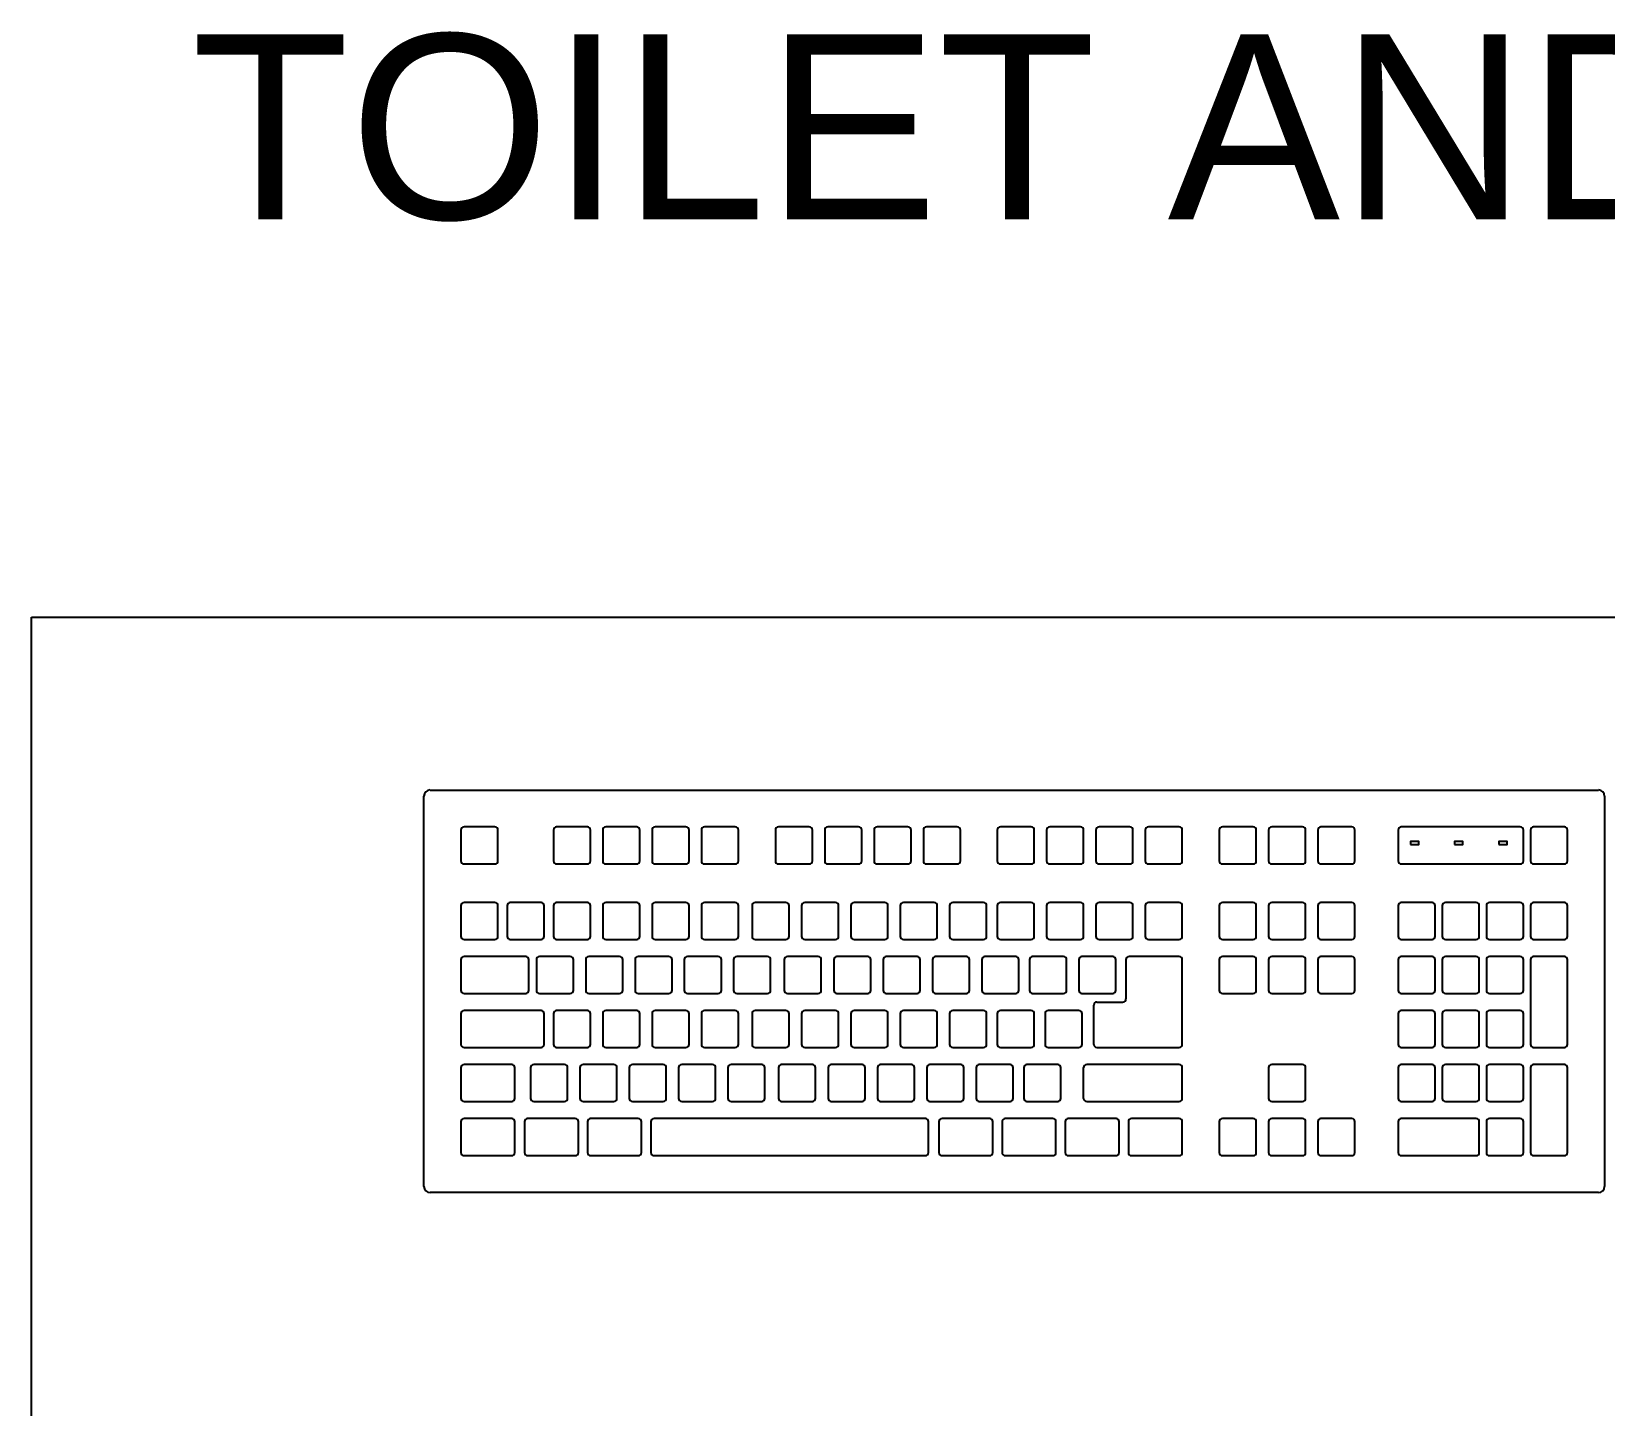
# Model space of a CAD drawing. Header units: metres. Extents: x 3586 to 7307, y 3108 to 6437.
# Drawn here: x 4053.862 to 4054.568, y 3258.537 to 3259.154 of the extents above; entities that cross this region are included whole.
import ezdxf

# ---------------------------------------------------------------- set-up
doc = ezdxf.new("R2010")
doc.units = ezdxf.units.M
doc.styles.get("Standard").update_dxf_attribs({"font": 'arial.ttf'})

msp = doc.modelspace()

# ---------------------------------------------------------------- linework, layer by layer
for p, q in [((4053.86231, 3258.89069), (4055.30053, 3258.89069)), ((4053.86231, 3257.92228), (4053.86231, 3258.89069)), ((4054.03847, 3258.63524), (4054.03847, 3258.81038)), ((4054.04124, 3258.81314), (4054.56558, 3258.81314)), ((4054.56834, 3258.81038), (4054.56834, 3258.63524)), ((4054.08414, 3258.73839), (4054.05646, 3258.73839)), ((4054.37744, 3258.73839), (4054.35492, 3258.73839)), ((4054.05508, 3258.73701), (4054.05508, 3258.72317)), ((4054.08552, 3258.72317), (4054.08552, 3258.73701)), ((4054.35354, 3258.73701), (4054.35354, 3258.71935)), ((4054.37882, 3258.69893), (4054.37882, 3258.73701)), ((4054.05646, 3258.72179), (4054.08414, 3258.72179)), ((4054.33909, 3258.69893), (4054.33909, 3258.71659)), ((4054.34048, 3258.71797), (4054.35215, 3258.71797)), ((4054.05508, 3258.71277), (4054.05508, 3258.69893)), ((4054.09106, 3258.71415), (4054.05646, 3258.71415)), ((4054.09244, 3258.69893), (4054.09244, 3258.71277)), ((4054.05646, 3258.69755), (4054.09106, 3258.69755)), ((4054.34048, 3258.69755), (4054.37744, 3258.69755)), ((4054.33455, 3258.67469), (4054.33455, 3258.68853)), ((4054.37744, 3258.68991), (4054.33593, 3258.68991)), ((4054.37882, 3258.67469), (4054.37882, 3258.68853)), ((4054.33593, 3258.67331), (4054.37744, 3258.67331)), ((4054.56558, 3258.63247), (4054.04124, 3258.63247))]:
    msp.add_line(p, q)
for points in [[(4054.05646, 3258.77994), (4054.0703, 3258.77994, 0.414214), (4054.07168, 3258.78132), (4054.07168, 3258.79516, 0.414214), (4054.0703, 3258.79654), (4054.05646, 3258.79654, 0.414214), (4054.05508, 3258.79516), (4054.05508, 3258.78132, 0.414214)], [(4054.09797, 3258.77994), (4054.1118, 3258.77994, 0.414214), (4054.11319, 3258.78132), (4054.11319, 3258.79516, 0.414214), (4054.1118, 3258.79654), (4054.09797, 3258.79654, 0.414214), (4054.09658, 3258.79516), (4054.09658, 3258.78132, 0.414214)], [(4054.1201, 3258.77994), (4054.13394, 3258.77994, 0.414214), (4054.13532, 3258.78132), (4054.13532, 3258.79516, 0.414214), (4054.13394, 3258.79654), (4054.1201, 3258.79654, 0.414214), (4054.11872, 3258.79516), (4054.11872, 3258.78132, 0.414214)], [(4054.14224, 3258.77994), (4054.15607, 3258.77994, 0.414214), (4054.15746, 3258.78132), (4054.15746, 3258.79516, 0.414214), (4054.15607, 3258.79654), (4054.14224, 3258.79654, 0.414214), (4054.14086, 3258.79516), (4054.14086, 3258.78132, 0.414214)], [(4054.16438, 3258.77994), (4054.17821, 3258.77994, 0.414214), (4054.17959, 3258.78132), (4054.17959, 3258.79516, 0.414214), (4054.17821, 3258.79654), (4054.16438, 3258.79654, 0.414214), (4054.16299, 3258.79516), (4054.16299, 3258.78132, 0.414214)], [(4054.19758, 3258.77994), (4054.21142, 3258.77994, 0.414214), (4054.2128, 3258.78132), (4054.2128, 3258.79516, 0.414214), (4054.21142, 3258.79654), (4054.19758, 3258.79654, 0.414214), (4054.1962, 3258.79516), (4054.1962, 3258.78132, 0.414214)], [(4054.21972, 3258.77994), (4054.23355, 3258.77994, 0.414214), (4054.23494, 3258.78132), (4054.23494, 3258.79516, 0.414214), (4054.23355, 3258.79654), (4054.21972, 3258.79654, 0.414214), (4054.21833, 3258.79516), (4054.21833, 3258.78132, 0.414214)], [(4054.24185, 3258.77994), (4054.25569, 3258.77994, 0.414214), (4054.25707, 3258.78132), (4054.25707, 3258.79516, 0.414214), (4054.25569, 3258.79654), (4054.24185, 3258.79654, 0.414214), (4054.24047, 3258.79516), (4054.24047, 3258.78132, 0.414214)], [(4054.26399, 3258.77994), (4054.27783, 3258.77994, 0.414214), (4054.27921, 3258.78132), (4054.27921, 3258.79516, 0.414214), (4054.27783, 3258.79654), (4054.26399, 3258.79654, 0.414214), (4054.26261, 3258.79516), (4054.26261, 3258.78132, 0.414214)], [(4054.2972, 3258.77994), (4054.31103, 3258.77994, 0.414214), (4054.31241, 3258.78132), (4054.31241, 3258.79516, 0.414214), (4054.31103, 3258.79654), (4054.2972, 3258.79654, 0.414214), (4054.29581, 3258.79516), (4054.29581, 3258.78132, 0.414214)], [(4054.31933, 3258.77994), (4054.33317, 3258.77994, 0.414214), (4054.33455, 3258.78132), (4054.33455, 3258.79516, 0.414214), (4054.33317, 3258.79654), (4054.31933, 3258.79654, 0.414214), (4054.31795, 3258.79516), (4054.31795, 3258.78132, 0.414214)], [(4054.34147, 3258.77994), (4054.3553, 3258.77994, 0.414214), (4054.35669, 3258.78132), (4054.35669, 3258.79516, 0.414214), (4054.3553, 3258.79654), (4054.34147, 3258.79654, 0.414214), (4054.34008, 3258.79516), (4054.34008, 3258.78132, 0.414214)], [(4054.3636, 3258.77994), (4054.37744, 3258.77994, 0.414214), (4054.37882, 3258.78132), (4054.37882, 3258.79516, 0.414214), (4054.37744, 3258.79654), (4054.3636, 3258.79654, 0.414214), (4054.36222, 3258.79516), (4054.36222, 3258.78132, 0.414214)], [(4054.39681, 3258.77994), (4054.41065, 3258.77994, 0.414214), (4054.41203, 3258.78132), (4054.41203, 3258.79516, 0.414214), (4054.41065, 3258.79654), (4054.39681, 3258.79654, 0.414214), (4054.39543, 3258.79516), (4054.39543, 3258.78132, 0.414214)], [(4054.41895, 3258.77994), (4054.43278, 3258.77994, 0.414214), (4054.43417, 3258.78132), (4054.43417, 3258.79516, 0.414214), (4054.43278, 3258.79654), (4054.41895, 3258.79654, 0.414214), (4054.41756, 3258.79516), (4054.41756, 3258.78132, 0.414214)], [(4054.44108, 3258.77994), (4054.45492, 3258.77994, 0.414214), (4054.4563, 3258.78132), (4054.4563, 3258.79516, 0.414214), (4054.45492, 3258.79654), (4054.44108, 3258.79654, 0.414214), (4054.4397, 3258.79516), (4054.4397, 3258.78132, 0.414214)], [(4054.47708, 3258.79654, 0.414214), (4054.4757, 3258.79516), (4054.4757, 3258.78132, 0.414214), (4054.47708, 3258.77994), (4054.53054, 3258.77994, 0.414214), (4054.53193, 3258.78132), (4054.53193, 3258.79516, 0.414214), (4054.53054, 3258.79654)], [(4054.53652, 3258.77994), (4054.55036, 3258.77994, 0.414214), (4054.55174, 3258.78132), (4054.55174, 3258.79516, 0.414214), (4054.55036, 3258.79654), (4054.53652, 3258.79654, 0.414214), (4054.53514, 3258.79516), (4054.53514, 3258.78132, 0.414214)], [(4054.05646, 3258.74603), (4054.0703, 3258.74603, 0.414214), (4054.07168, 3258.74741), (4054.07168, 3258.76125, 0.414214), (4054.0703, 3258.76263), (4054.05646, 3258.76263, 0.414214), (4054.05508, 3258.76125), (4054.05508, 3258.74741, 0.414214)], [(4054.07722, 3258.74603), (4054.09106, 3258.74603, 0.414214), (4054.09244, 3258.74741), (4054.09244, 3258.76125, 0.414214), (4054.09106, 3258.76263), (4054.07722, 3258.76263, 0.414214), (4054.07584, 3258.76125), (4054.07584, 3258.74741, 0.414214)], [(4054.09797, 3258.74603), (4054.1118, 3258.74603, 0.414214), (4054.11319, 3258.74741), (4054.11319, 3258.76125, 0.414214), (4054.1118, 3258.76263), (4054.09797, 3258.76263, 0.414214), (4054.09658, 3258.76125), (4054.09658, 3258.74741, 0.414214)], [(4054.1201, 3258.74603), (4054.13394, 3258.74603, 0.414214), (4054.13532, 3258.74741), (4054.13532, 3258.76125, 0.414214), (4054.13394, 3258.76263), (4054.1201, 3258.76263, 0.414214), (4054.11872, 3258.76125), (4054.11872, 3258.74741, 0.414214)], [(4054.14224, 3258.74603), (4054.15607, 3258.74603, 0.414214), (4054.15746, 3258.74741), (4054.15746, 3258.76125, 0.414214), (4054.15607, 3258.76263), (4054.14224, 3258.76263, 0.414214), (4054.14086, 3258.76125), (4054.14086, 3258.74741, 0.414214)], [(4054.16438, 3258.74603), (4054.17821, 3258.74603, 0.414214), (4054.17959, 3258.74741), (4054.17959, 3258.76125, 0.414214), (4054.17821, 3258.76263), (4054.16438, 3258.76263, 0.414214), (4054.16299, 3258.76125), (4054.16299, 3258.74741, 0.414214)], [(4054.18711, 3258.74603), (4054.20094, 3258.74603, 0.414214), (4054.20233, 3258.74741), (4054.20233, 3258.76125, 0.414214), (4054.20094, 3258.76263), (4054.18711, 3258.76263, 0.414214), (4054.18572, 3258.76125), (4054.18572, 3258.74741, 0.414214)], [(4054.20936, 3258.74603), (4054.2232, 3258.74603, 0.414214), (4054.22458, 3258.74741), (4054.22458, 3258.76125, 0.414214), (4054.2232, 3258.76263), (4054.20936, 3258.76263, 0.414214), (4054.20798, 3258.76125), (4054.20798, 3258.74741, 0.414214)], [(4054.2315, 3258.74603), (4054.24534, 3258.74603, 0.414214), (4054.24672, 3258.74741), (4054.24672, 3258.76125, 0.414214), (4054.24534, 3258.76263), (4054.2315, 3258.76263, 0.414214), (4054.23012, 3258.76125), (4054.23012, 3258.74741, 0.414214)], [(4054.25364, 3258.74603), (4054.26747, 3258.74603, 0.414214), (4054.26886, 3258.74741), (4054.26886, 3258.76125, 0.414214), (4054.26747, 3258.76263), (4054.25364, 3258.76263, 0.414214), (4054.25225, 3258.76125), (4054.25225, 3258.74741, 0.414214)], [(4054.27577, 3258.74603), (4054.28961, 3258.74603, 0.414214), (4054.29099, 3258.74741), (4054.29099, 3258.76125, 0.414214), (4054.28961, 3258.76263), (4054.27577, 3258.76263, 0.414214), (4054.27439, 3258.76125), (4054.27439, 3258.74741, 0.414214)], [(4054.2972, 3258.74603), (4054.31103, 3258.74603, 0.414214), (4054.31241, 3258.74741), (4054.31241, 3258.76125, 0.414214), (4054.31103, 3258.76263), (4054.2972, 3258.76263, 0.414214), (4054.29581, 3258.76125), (4054.29581, 3258.74741, 0.414214)], [(4054.31933, 3258.74603), (4054.33317, 3258.74603, 0.414214), (4054.33455, 3258.74741), (4054.33455, 3258.76125, 0.414214), (4054.33317, 3258.76263), (4054.31933, 3258.76263, 0.414214), (4054.31795, 3258.76125), (4054.31795, 3258.74741, 0.414214)], [(4054.34147, 3258.74603), (4054.3553, 3258.74603, 0.414214), (4054.35669, 3258.74741), (4054.35669, 3258.76125, 0.414214), (4054.3553, 3258.76263), (4054.34147, 3258.76263, 0.414214), (4054.34008, 3258.76125), (4054.34008, 3258.74741, 0.414214)], [(4054.3636, 3258.74603), (4054.37744, 3258.74603, 0.414214), (4054.37882, 3258.74741), (4054.37882, 3258.76125, 0.414214), (4054.37744, 3258.76263), (4054.3636, 3258.76263, 0.414214), (4054.36222, 3258.76125), (4054.36222, 3258.74741, 0.414214)], [(4054.39681, 3258.74603), (4054.41065, 3258.74603, 0.414214), (4054.41203, 3258.74741), (4054.41203, 3258.76125, 0.414214), (4054.41065, 3258.76263), (4054.39681, 3258.76263, 0.414214), (4054.39543, 3258.76125), (4054.39543, 3258.74741, 0.414214)], [(4054.41895, 3258.74603), (4054.43278, 3258.74603, 0.414214), (4054.43417, 3258.74741), (4054.43417, 3258.76125, 0.414214), (4054.43278, 3258.76263), (4054.41895, 3258.76263, 0.414214), (4054.41756, 3258.76125), (4054.41756, 3258.74741, 0.414214)], [(4054.44108, 3258.74603), (4054.45492, 3258.74603, 0.414214), (4054.4563, 3258.74741), (4054.4563, 3258.76125, 0.414214), (4054.45492, 3258.76263), (4054.44108, 3258.76263, 0.414214), (4054.4397, 3258.76125), (4054.4397, 3258.74741, 0.414214)], [(4054.47708, 3258.74603), (4054.49092, 3258.74603, 0.414214), (4054.4923, 3258.74741), (4054.4923, 3258.76125, 0.414214), (4054.49092, 3258.76263), (4054.47708, 3258.76263, 0.414214), (4054.4757, 3258.76125), (4054.4757, 3258.74741, 0.414214)], [(4054.4969, 3258.74603), (4054.51073, 3258.74603, 0.414214), (4054.51211, 3258.74741), (4054.51211, 3258.76125, 0.414214), (4054.51073, 3258.76263), (4054.4969, 3258.76263, 0.414214), (4054.49551, 3258.76125), (4054.49551, 3258.74741, 0.414214)], [(4054.51671, 3258.74603), (4054.53054, 3258.74603, 0.414214), (4054.53193, 3258.74741), (4054.53193, 3258.76125, 0.414214), (4054.53054, 3258.76263), (4054.51671, 3258.76263, 0.414214), (4054.51533, 3258.76125), (4054.51533, 3258.74741, 0.414214)], [(4054.53652, 3258.74603), (4054.55036, 3258.74603, 0.414214), (4054.55174, 3258.74741), (4054.55174, 3258.76125, 0.414214), (4054.55036, 3258.76263), (4054.53652, 3258.76263, 0.414214), (4054.53514, 3258.76125), (4054.53514, 3258.74741, 0.414214)], [(4054.09031, 3258.72179), (4054.10414, 3258.72179, 0.414214), (4054.10553, 3258.72317), (4054.10553, 3258.73701, 0.414214), (4054.10414, 3258.73839), (4054.09031, 3258.73839, 0.414214), (4054.08893, 3258.73701), (4054.08893, 3258.72317, 0.414214)], [(4054.11245, 3258.72179), (4054.12628, 3258.72179, 0.414214), (4054.12766, 3258.72317), (4054.12766, 3258.73701, 0.414214), (4054.12628, 3258.73839), (4054.11245, 3258.73839, 0.414214), (4054.11106, 3258.73701), (4054.11106, 3258.72317, 0.414214)], [(4054.13458, 3258.72179), (4054.14842, 3258.72179, 0.414214), (4054.1498, 3258.72317), (4054.1498, 3258.73701, 0.414214), (4054.14842, 3258.73839), (4054.13458, 3258.73839, 0.414214), (4054.1332, 3258.73701), (4054.1332, 3258.72317, 0.414214)], [(4054.15672, 3258.72179), (4054.17055, 3258.72179, 0.414214), (4054.17194, 3258.72317), (4054.17194, 3258.73701, 0.414214), (4054.17055, 3258.73839), (4054.15672, 3258.73839, 0.414214), (4054.15533, 3258.73701), (4054.15533, 3258.72317, 0.414214)], [(4054.17886, 3258.72179), (4054.19269, 3258.72179, 0.414214), (4054.19407, 3258.72317), (4054.19407, 3258.73701, 0.414214), (4054.19269, 3258.73839), (4054.17886, 3258.73839, 0.414214), (4054.17747, 3258.73701), (4054.17747, 3258.72317, 0.414214)], [(4054.20159, 3258.72179), (4054.21542, 3258.72179, 0.414214), (4054.21681, 3258.72317), (4054.21681, 3258.73701, 0.414214), (4054.21542, 3258.73839), (4054.20159, 3258.73839, 0.414214), (4054.2002, 3258.73701), (4054.2002, 3258.72317, 0.414214)], [(4054.22384, 3258.72179), (4054.23768, 3258.72179, 0.414214), (4054.23906, 3258.72317), (4054.23906, 3258.73701, 0.414214), (4054.23768, 3258.73839), (4054.22384, 3258.73839, 0.414214), (4054.22246, 3258.73701), (4054.22246, 3258.72317, 0.414214)], [(4054.24598, 3258.72179), (4054.25981, 3258.72179, 0.414214), (4054.2612, 3258.72317), (4054.2612, 3258.73701, 0.414214), (4054.25981, 3258.73839), (4054.24598, 3258.73839, 0.414214), (4054.2446, 3258.73701), (4054.2446, 3258.72317, 0.414214)], [(4054.26812, 3258.72179), (4054.28195, 3258.72179, 0.414214), (4054.28333, 3258.72317), (4054.28333, 3258.73701, 0.414214), (4054.28195, 3258.73839), (4054.26812, 3258.73839, 0.414214), (4054.26673, 3258.73701), (4054.26673, 3258.72317, 0.414214)], [(4054.29025, 3258.72179), (4054.30409, 3258.72179, 0.414214), (4054.30547, 3258.72317), (4054.30547, 3258.73701, 0.414214), (4054.30409, 3258.73839), (4054.29025, 3258.73839, 0.414214), (4054.28887, 3258.73701), (4054.28887, 3258.72317, 0.414214)], [(4054.31167, 3258.72179), (4054.32551, 3258.72179, 0.414214), (4054.32689, 3258.72317), (4054.32689, 3258.73701, 0.414214), (4054.32551, 3258.73839), (4054.31167, 3258.73839, 0.414214), (4054.31029, 3258.73701), (4054.31029, 3258.72317, 0.414214)], [(4054.33381, 3258.72179), (4054.34765, 3258.72179, 0.414214), (4054.34903, 3258.72317), (4054.34903, 3258.73701, 0.414214), (4054.34765, 3258.73839), (4054.33381, 3258.73839, 0.414214), (4054.33243, 3258.73701), (4054.33243, 3258.72317, 0.414214)], [(4054.39681, 3258.72179), (4054.41065, 3258.72179, 0.414214), (4054.41203, 3258.72317), (4054.41203, 3258.73701, 0.414214), (4054.41065, 3258.73839), (4054.39681, 3258.73839, 0.414214), (4054.39543, 3258.73701), (4054.39543, 3258.72317, 0.414214)], [(4054.41895, 3258.72179), (4054.43278, 3258.72179, 0.414214), (4054.43417, 3258.72317), (4054.43417, 3258.73701, 0.414214), (4054.43278, 3258.73839), (4054.41895, 3258.73839, 0.414214), (4054.41756, 3258.73701), (4054.41756, 3258.72317, 0.414214)], [(4054.44108, 3258.72179), (4054.45492, 3258.72179, 0.414214), (4054.4563, 3258.72317), (4054.4563, 3258.73701, 0.414214), (4054.45492, 3258.73839), (4054.44108, 3258.73839, 0.414214), (4054.4397, 3258.73701), (4054.4397, 3258.72317, 0.414214)], [(4054.47708, 3258.72179), (4054.49092, 3258.72179, 0.414214), (4054.4923, 3258.72317), (4054.4923, 3258.73701, 0.414214), (4054.49092, 3258.73839), (4054.47708, 3258.73839, 0.414214), (4054.4757, 3258.73701), (4054.4757, 3258.72317, 0.414214)], [(4054.4969, 3258.72179), (4054.51073, 3258.72179, 0.414214), (4054.51211, 3258.72317), (4054.51211, 3258.73701, 0.414214), (4054.51073, 3258.73839), (4054.4969, 3258.73839, 0.414214), (4054.49551, 3258.73701), (4054.49551, 3258.72317, 0.414214)], [(4054.51671, 3258.72179), (4054.53054, 3258.72179, 0.414214), (4054.53193, 3258.72317), (4054.53193, 3258.73701, 0.414214), (4054.53054, 3258.73839), (4054.51671, 3258.73839, 0.414214), (4054.51533, 3258.73701), (4054.51533, 3258.72317, 0.414214)], [(4054.55036, 3258.69755, 0.414214), (4054.55174, 3258.69893), (4054.55174, 3258.73701, 0.414214), (4054.55036, 3258.73839), (4054.53652, 3258.73839, 0.414214), (4054.53514, 3258.73701), (4054.53514, 3258.69893, 0.414214), (4054.53652, 3258.69755)], [(4054.09797, 3258.69755), (4054.1118, 3258.69755, 0.414214), (4054.11319, 3258.69893), (4054.11319, 3258.71277, 0.414214), (4054.1118, 3258.71415), (4054.09797, 3258.71415, 0.414214), (4054.09658, 3258.71277), (4054.09658, 3258.69893, 0.414214)], [(4054.1201, 3258.69755), (4054.13394, 3258.69755, 0.414214), (4054.13532, 3258.69893), (4054.13532, 3258.71277, 0.414214), (4054.13394, 3258.71415), (4054.1201, 3258.71415, 0.414214), (4054.11872, 3258.71277), (4054.11872, 3258.69893, 0.414214)], [(4054.14224, 3258.69755), (4054.15607, 3258.69755, 0.414214), (4054.15746, 3258.69893), (4054.15746, 3258.71277, 0.414214), (4054.15607, 3258.71415), (4054.14224, 3258.71415, 0.414214), (4054.14086, 3258.71277), (4054.14086, 3258.69893, 0.414214)], [(4054.16438, 3258.69755), (4054.17821, 3258.69755, 0.414214), (4054.17959, 3258.69893), (4054.17959, 3258.71277, 0.414214), (4054.17821, 3258.71415), (4054.16438, 3258.71415, 0.414214), (4054.16299, 3258.71277), (4054.16299, 3258.69893, 0.414214)], [(4054.18711, 3258.69755), (4054.20094, 3258.69755, 0.414214), (4054.20233, 3258.69893), (4054.20233, 3258.71277, 0.414214), (4054.20094, 3258.71415), (4054.18711, 3258.71415, 0.414214), (4054.18572, 3258.71277), (4054.18572, 3258.69893, 0.414214)], [(4054.20936, 3258.69755), (4054.2232, 3258.69755, 0.414214), (4054.22458, 3258.69893), (4054.22458, 3258.71277, 0.414214), (4054.2232, 3258.71415), (4054.20936, 3258.71415, 0.414214), (4054.20798, 3258.71277), (4054.20798, 3258.69893, 0.414214)], [(4054.2315, 3258.69755), (4054.24534, 3258.69755, 0.414214), (4054.24672, 3258.69893), (4054.24672, 3258.71277, 0.414214), (4054.24534, 3258.71415), (4054.2315, 3258.71415, 0.414214), (4054.23012, 3258.71277), (4054.23012, 3258.69893, 0.414214)], [(4054.25364, 3258.69755), (4054.26747, 3258.69755, 0.414214), (4054.26886, 3258.69893), (4054.26886, 3258.71277, 0.414214), (4054.26747, 3258.71415), (4054.25364, 3258.71415, 0.414214), (4054.25225, 3258.71277), (4054.25225, 3258.69893, 0.414214)], [(4054.27577, 3258.69755), (4054.28961, 3258.69755, 0.414214), (4054.29099, 3258.69893), (4054.29099, 3258.71277, 0.414214), (4054.28961, 3258.71415), (4054.27577, 3258.71415, 0.414214), (4054.27439, 3258.71277), (4054.27439, 3258.69893, 0.414214)], [(4054.2972, 3258.69755), (4054.31103, 3258.69755, 0.414214), (4054.31241, 3258.69893), (4054.31241, 3258.71277, 0.414214), (4054.31103, 3258.71415), (4054.2972, 3258.71415, 0.414214), (4054.29581, 3258.71277), (4054.29581, 3258.69893, 0.414214)], [(4054.31862, 3258.69755), (4054.33245, 3258.69755, 0.414214), (4054.33384, 3258.69893), (4054.33384, 3258.71277, 0.414214), (4054.33245, 3258.71415), (4054.31862, 3258.71415, 0.414214), (4054.31723, 3258.71277), (4054.31723, 3258.69893, 0.414214)], [(4054.47708, 3258.69755), (4054.49092, 3258.69755, 0.414214), (4054.4923, 3258.69893), (4054.4923, 3258.71277, 0.414214), (4054.49092, 3258.71415), (4054.47708, 3258.71415, 0.414214), (4054.4757, 3258.71277), (4054.4757, 3258.69893, 0.414214)], [(4054.4969, 3258.69755), (4054.51073, 3258.69755, 0.414214), (4054.51211, 3258.69893), (4054.51211, 3258.71277, 0.414214), (4054.51073, 3258.71415), (4054.4969, 3258.71415, 0.414214), (4054.49551, 3258.71277), (4054.49551, 3258.69893, 0.414214)], [(4054.51671, 3258.69755), (4054.53054, 3258.69755, 0.414214), (4054.53193, 3258.69893), (4054.53193, 3258.71277, 0.414214), (4054.53054, 3258.71415), (4054.51671, 3258.71415, 0.414214), (4054.51533, 3258.71277), (4054.51533, 3258.69893, 0.414214)], [(4054.07788, 3258.67331, 0.414214), (4054.07927, 3258.67469), (4054.07927, 3258.68853, 0.414214), (4054.07788, 3258.68991), (4054.05646, 3258.68991, 0.414214), (4054.05508, 3258.68853), (4054.05508, 3258.67469, 0.414214), (4054.05646, 3258.67331)], [(4054.08773, 3258.67331), (4054.10156, 3258.67331, 0.414214), (4054.10295, 3258.67469), (4054.10295, 3258.68853, 0.414214), (4054.10156, 3258.68991), (4054.08773, 3258.68991, 0.414214), (4054.08635, 3258.68853), (4054.08635, 3258.67469, 0.414214)], [(4054.10987, 3258.67331), (4054.1237, 3258.67331, 0.414214), (4054.12508, 3258.67469), (4054.12508, 3258.68853, 0.414214), (4054.1237, 3258.68991), (4054.10987, 3258.68991, 0.414214), (4054.10848, 3258.68853), (4054.10848, 3258.67469, 0.414214)], [(4054.132, 3258.67331), (4054.14584, 3258.67331, 0.414214), (4054.14722, 3258.67469), (4054.14722, 3258.68853, 0.414214), (4054.14584, 3258.68991), (4054.132, 3258.68991, 0.414214), (4054.13062, 3258.68853), (4054.13062, 3258.67469, 0.414214)], [(4054.15414, 3258.67331), (4054.16797, 3258.67331, 0.414214), (4054.16936, 3258.67469), (4054.16936, 3258.68853, 0.414214), (4054.16797, 3258.68991), (4054.15414, 3258.68991, 0.414214), (4054.15276, 3258.68853), (4054.15276, 3258.67469, 0.414214)], [(4054.17628, 3258.67331), (4054.19011, 3258.67331, 0.414214), (4054.19149, 3258.67469), (4054.19149, 3258.68853, 0.414214), (4054.19011, 3258.68991), (4054.17628, 3258.68991, 0.414214), (4054.17489, 3258.68853), (4054.17489, 3258.67469, 0.414214)], [(4054.19901, 3258.67331), (4054.21284, 3258.67331, 0.414214), (4054.21423, 3258.67469), (4054.21423, 3258.68853, 0.414214), (4054.21284, 3258.68991), (4054.19901, 3258.68991, 0.414214), (4054.19762, 3258.68853), (4054.19762, 3258.67469, 0.414214)], [(4054.22126, 3258.67331), (4054.2351, 3258.67331, 0.414214), (4054.23648, 3258.67469), (4054.23648, 3258.68853, 0.414214), (4054.2351, 3258.68991), (4054.22126, 3258.68991, 0.414214), (4054.21988, 3258.68853), (4054.21988, 3258.67469, 0.414214)], [(4054.2434, 3258.67331), (4054.25723, 3258.67331, 0.414214), (4054.25862, 3258.67469), (4054.25862, 3258.68853, 0.414214), (4054.25723, 3258.68991), (4054.2434, 3258.68991, 0.414214), (4054.24202, 3258.68853), (4054.24202, 3258.67469, 0.414214)], [(4054.26554, 3258.67331), (4054.27937, 3258.67331, 0.414214), (4054.28075, 3258.67469), (4054.28075, 3258.68853, 0.414214), (4054.27937, 3258.68991), (4054.26554, 3258.68991, 0.414214), (4054.26415, 3258.68853), (4054.26415, 3258.67469, 0.414214)], [(4054.28767, 3258.67331), (4054.30151, 3258.67331, 0.414214), (4054.30289, 3258.67469), (4054.30289, 3258.68853, 0.414214), (4054.30151, 3258.68991), (4054.28767, 3258.68991, 0.414214), (4054.28629, 3258.68853), (4054.28629, 3258.67469, 0.414214)], [(4054.30909, 3258.67331), (4054.32293, 3258.67331, 0.414214), (4054.32431, 3258.67469), (4054.32431, 3258.68853, 0.414214), (4054.32293, 3258.68991), (4054.30909, 3258.68991, 0.414214), (4054.30771, 3258.68853), (4054.30771, 3258.67469, 0.414214)], [(4054.41895, 3258.67331), (4054.43278, 3258.67331, 0.414214), (4054.43417, 3258.67469), (4054.43417, 3258.68853, 0.414214), (4054.43278, 3258.68991), (4054.41895, 3258.68991, 0.414214), (4054.41756, 3258.68853), (4054.41756, 3258.67469, 0.414214)], [(4054.47708, 3258.67331), (4054.49092, 3258.67331, 0.414214), (4054.4923, 3258.67469), (4054.4923, 3258.68853, 0.414214), (4054.49092, 3258.68991), (4054.47708, 3258.68991, 0.414214), (4054.4757, 3258.68853), (4054.4757, 3258.67469, 0.414214)], [(4054.4969, 3258.67331), (4054.51073, 3258.67331, 0.414214), (4054.51211, 3258.67469), (4054.51211, 3258.68853, 0.414214), (4054.51073, 3258.68991), (4054.4969, 3258.68991, 0.414214), (4054.49551, 3258.68853), (4054.49551, 3258.67469, 0.414214)], [(4054.51671, 3258.67331), (4054.53054, 3258.67331, 0.414214), (4054.53193, 3258.67469), (4054.53193, 3258.68853, 0.414214), (4054.53054, 3258.68991), (4054.51671, 3258.68991, 0.414214), (4054.51533, 3258.68853), (4054.51533, 3258.67469, 0.414214)], [(4054.55036, 3258.64907, 0.414214), (4054.55174, 3258.65045), (4054.55174, 3258.68853, 0.414214), (4054.55036, 3258.68991), (4054.53652, 3258.68991, 0.414214), (4054.53514, 3258.68853), (4054.53514, 3258.65045, 0.414214), (4054.53652, 3258.64907)], [(4054.07788, 3258.64907, 0.414214), (4054.07927, 3258.65045), (4054.07927, 3258.66429, 0.414214), (4054.07788, 3258.66567), (4054.05646, 3258.66567, 0.414214), (4054.05508, 3258.66429), (4054.05508, 3258.65045, 0.414214), (4054.05646, 3258.64907)], [(4054.10641, 3258.64907, 0.414214), (4054.10779, 3258.65045), (4054.10779, 3258.66429, 0.414214), (4054.10641, 3258.66567), (4054.08498, 3258.66567, 0.414214), (4054.0836, 3258.66429), (4054.0836, 3258.65045, 0.414214), (4054.08498, 3258.64907)], [(4054.13466, 3258.64907, 0.414214), (4054.13604, 3258.65045), (4054.13604, 3258.66429, 0.414214), (4054.13466, 3258.66567), (4054.11323, 3258.66567, 0.414214), (4054.11185, 3258.66429), (4054.11185, 3258.65045, 0.414214), (4054.11323, 3258.64907)], [(4054.14175, 3258.66567, 0.414214), (4054.14037, 3258.66429), (4054.14037, 3258.65045, 0.414214), (4054.14175, 3258.64907), (4054.26354, 3258.64907, 0.414214), (4054.26493, 3258.65045), (4054.26493, 3258.66429, 0.414214), (4054.26354, 3258.66567)], [(4054.29242, 3258.64907, 0.414214), (4054.2938, 3258.65045), (4054.2938, 3258.66429, 0.414214), (4054.29242, 3258.66567), (4054.271, 3258.66567, 0.414214), (4054.26961, 3258.66429), (4054.26961, 3258.65045, 0.414214), (4054.271, 3258.64907)], [(4054.32076, 3258.64907, 0.414214), (4054.32214, 3258.65045), (4054.32214, 3258.66429, 0.414214), (4054.32076, 3258.66567), (4054.29934, 3258.66567, 0.414214), (4054.29795, 3258.66429), (4054.29795, 3258.65045, 0.414214), (4054.29934, 3258.64907)], [(4054.3491, 3258.64907, 0.414214), (4054.35048, 3258.65045), (4054.35048, 3258.66429, 0.414214), (4054.3491, 3258.66567), (4054.32768, 3258.66567, 0.414214), (4054.32629, 3258.66429), (4054.32629, 3258.65045, 0.414214), (4054.32768, 3258.64907)], [(4054.37744, 3258.64907, 0.414214), (4054.37882, 3258.65045), (4054.37882, 3258.66429, 0.414214), (4054.37744, 3258.66567), (4054.35602, 3258.66567, 0.414214), (4054.35463, 3258.66429), (4054.35463, 3258.65045, 0.414214), (4054.35602, 3258.64907)], [(4054.39681, 3258.64907), (4054.41065, 3258.64907, 0.414214), (4054.41203, 3258.65045), (4054.41203, 3258.66429, 0.414214), (4054.41065, 3258.66567), (4054.39681, 3258.66567, 0.414214), (4054.39543, 3258.66429), (4054.39543, 3258.65045, 0.414214)], [(4054.41895, 3258.64907), (4054.43278, 3258.64907, 0.414214), (4054.43417, 3258.65045), (4054.43417, 3258.66429, 0.414214), (4054.43278, 3258.66567), (4054.41895, 3258.66567, 0.414214), (4054.41756, 3258.66429), (4054.41756, 3258.65045, 0.414214)], [(4054.44108, 3258.64907), (4054.45492, 3258.64907, 0.414214), (4054.4563, 3258.65045), (4054.4563, 3258.66429, 0.414214), (4054.45492, 3258.66567), (4054.44108, 3258.66567, 0.414214), (4054.4397, 3258.66429), (4054.4397, 3258.65045, 0.414214)], [(4054.51073, 3258.64907, 0.414214), (4054.51211, 3258.65045), (4054.51211, 3258.66429, 0.414214), (4054.51073, 3258.66567), (4054.47708, 3258.66567, 0.414214), (4054.4757, 3258.66429), (4054.4757, 3258.65045, 0.414214), (4054.47708, 3258.64907)], [(4054.51671, 3258.64907), (4054.53054, 3258.64907, 0.414214), (4054.53193, 3258.65045), (4054.53193, 3258.66429, 0.414214), (4054.53054, 3258.66567), (4054.51671, 3258.66567, 0.414214), (4054.51533, 3258.66429), (4054.51533, 3258.65045, 0.414214)]]:
    msp.add_lwpolyline(points, format="xyb", close=True)
for points in [[(4054.4812, 3258.78869), (4054.48495, 3258.78869), (4054.48495, 3258.79003), (4054.4812, 3258.79003)], [(4054.50102, 3258.78869), (4054.50476, 3258.78869), (4054.50476, 3258.79003), (4054.50102, 3258.79003)], [(4054.52083, 3258.78869), (4054.52458, 3258.78869), (4054.52458, 3258.79003), (4054.52083, 3258.79003)]]:
    msp.add_lwpolyline(points, close=True)
for centre, radius, start, end in [((4054.04124, 3258.81038), 0.00277, 90, 180), ((4054.56558, 3258.81038), 0.00277, 0, 90), ((4054.05646, 3258.73701), 0.00138, 90, 180), ((4054.08414, 3258.73701), 0.00138, 0, 90), ((4054.35492, 3258.73701), 0.00138, 90, 180), ((4054.37744, 3258.73701), 0.00138, 0, 90), ((4054.05646, 3258.72317), 0.00138, 180, 270), ((4054.08414, 3258.72317), 0.00138, 270, 0), ((4054.34048, 3258.71659), 0.00138, 90, 180), ((4054.35215, 3258.71935), 0.00138, 270, 0), ((4054.05646, 3258.71277), 0.00138, 90, 180), ((4054.09106, 3258.71277), 0.00138, 0, 90), ((4054.05646, 3258.69893), 0.00138, 180, 270), ((4054.09106, 3258.69893), 0.00138, 270, 0), ((4054.34048, 3258.69893), 0.00138, 180, 270), ((4054.37744, 3258.69893), 0.00138, 270, 0), ((4054.33593, 3258.68853), 0.00138, 90, 180), ((4054.37744, 3258.68853), 0.00138, 0, 90), ((4054.33593, 3258.67469), 0.00138, 180, 270), ((4054.37744, 3258.67469), 0.00138, 270, 0), ((4054.04124, 3258.63524), 0.00277, 180, 270), ((4054.56558, 3258.63524), 0.00277, 270, 0)]:
    msp.add_arc(centre, radius, start, end)

# ---------------------------------------------------------------- texts
msp.add_text('TOILET AND KITCHEN', height=0.0830121).set_placement((4053.93417, 3259.06934))

doc.saveas('drawing.dxf')
